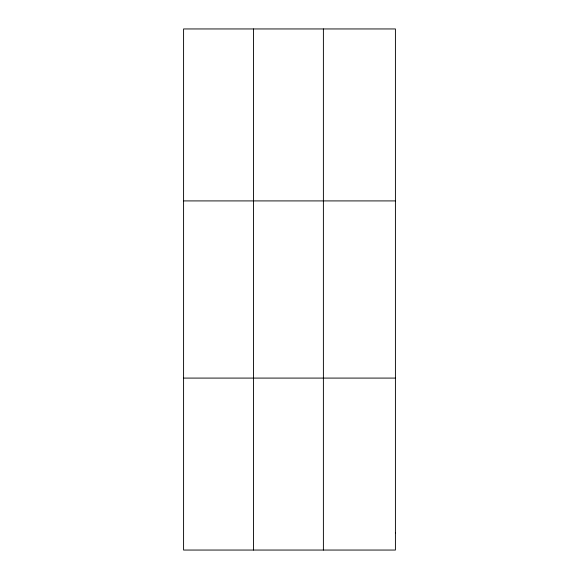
<?xml version="1.0" encoding="UTF-8"?>
<svg xmlns="http://www.w3.org/2000/svg" width="579" height="579" viewBox="0 0 579 579"><rect width="100%" height="100%" fill="white"/><g stroke="black" fill="none" stroke-linecap="round" stroke-linejoin="round"><path stroke-width="0.87" d="M253.486 28.95L253.486 550.05M323.393 28.95L323.393 550.05M183.586 200.913L395.414 200.913M183.586 378.087L395.414 378.087M395.414 532.854L395.414 550.05L183.586 550.05L183.586 28.95L395.414 28.95L395.414 532.854"/></g></svg>
